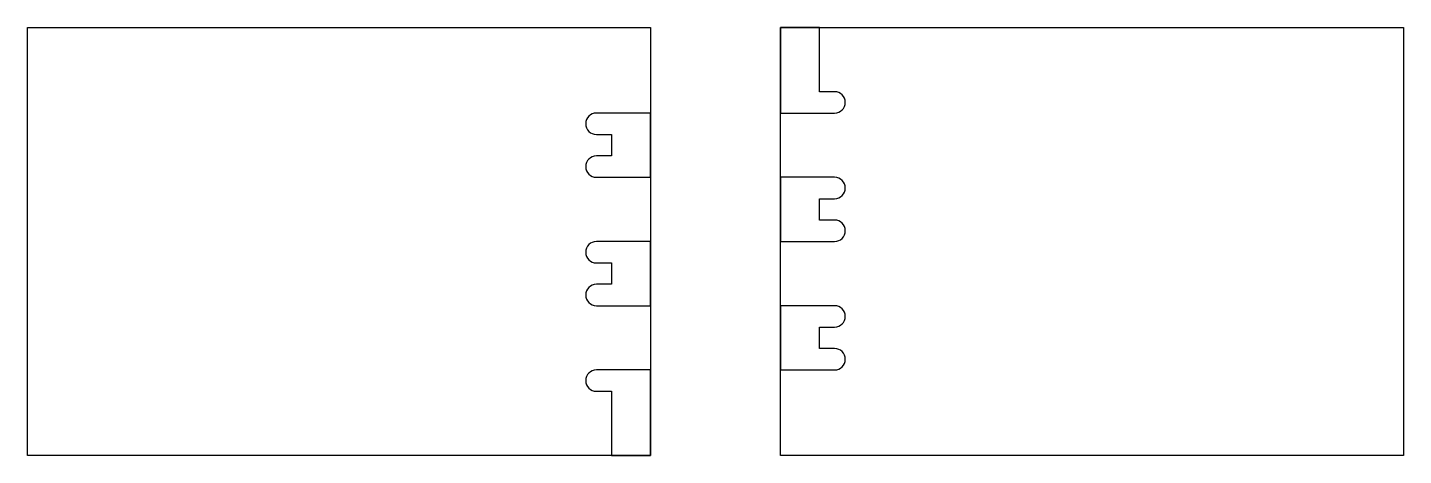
# Model space of a CAD drawing. Extents: x -17 to 513, y -183 to -18.
import ezdxf

# ---------------------------------------------------------------- set-up
doc = ezdxf.new("R2010")
doc.units = 0
doc.layers.add('1', color=7, linetype='CONTINUOUS')

# ---------------------------------------------------------------- blocks, each defined once
blk = doc.blocks.new('*M0')
at = {"layer": '1', "color": 7, "linetype": 'CONTINUOUS'}
for p, q in [((-17.11363, -18.36003, 11), (222.88637, -18.36003, 11)), ((-17.11363, -183.36003, 11), (-17.11363, -18.36003, 11)), ((-17.11363, -183.36003, -4), (-17.11363, -18.36003, -4)), ((-17.11363, -18.36003, -4), (222.88637, -18.36003, -4)), ((-17.11363, -18.36003, -4), (-17.11363, -18.36003, 11)), ((222.88637, -18.36003, 11), (222.88637, -51.36003, 11)), ((222.88637, -18.36003, -4), (222.88637, -183.36003, -4)), ((222.88637, -18.36003, -4), (222.88637, -18.36003, 11)), ((222.88637, -51.36003), (202.01137, -51.36003)), ((222.88637, -51.36003), (222.88637, -51.36003, 11)), ((222.88637, -76.11003), (222.88637, -51.36003)), ((202.01137, -59.61003), (207.88637, -59.61003)), ((207.88637, -59.61003), (207.88637, -67.86003)), ((207.88637, -67.86003), (202.01137, -67.86003)), ((202.01137, -76.11003), (222.88637, -76.11003)), ((222.88637, -76.11003), (222.88637, -76.11003, 11)), ((222.88637, -76.11003, 11), (222.88637, -100.86003, 11)), ((222.88637, -100.86003), (202.01137, -100.86003)), ((222.88637, -100.86003), (222.88637, -100.86003, 11)), ((222.88637, -125.61003), (222.88637, -100.86003)), ((202.01137, -109.11003), (207.88637, -109.11003)), ((207.88637, -109.11003), (207.88637, -117.36003)), ((207.88637, -117.36003), (202.01137, -117.36003)), ((202.01137, -125.61003), (222.88637, -125.61003)), ((222.88637, -125.61003), (222.88637, -125.61003, 11)), ((222.88637, -125.61003, 11), (222.88637, -150.36003, 11)), ((222.88637, -150.36003), (202.01137, -150.36003)), ((222.88637, -150.36003), (222.88637, -150.36003, 11)), ((222.88637, -183.36003), (222.88637, -150.36003)), ((202.01137, -158.61003), (207.88637, -158.61003)), ((207.88637, -158.61003), (207.88637, -183.36003)), ((207.88637, -183.36003, 11), (-17.11363, -183.36003, 11)), ((222.88637, -183.36003, -4), (-17.11363, -183.36003, -4)), ((-17.11363, -183.36003, -4), (-17.11363, -183.36003, 11)), ((207.88637, -183.36003), (207.88637, -183.36003, 11)), ((207.88637, -183.36003), (222.88637, -183.36003)), ((222.88637, -183.36003), (222.88637, -183.36003, -4))]:
    blk.add_line(p, q, dxfattribs=at)
for centre in [(202.01137, -55.48503), (202.01137, -71.98503), (202.01137, -104.98503), (202.01137, -121.48503), (202.01137, -154.48503)]:
    blk.add_arc(centre, 4.125, 90, 270, dxfattribs=at)
blk = doc.blocks.new('*M1')
at = {"layer": '1', "color": 7, "linetype": 'CONTINUOUS'}
for p, q in [((222.88637, -51.36003, 11), (202.01137, -51.36003, 11)), ((202.01137, -51.36003), (202.01137, -51.36003, 11)), ((197.88637, -55.48503), (197.88637, -55.48503, 11)), ((202.01137, -59.61003), (202.01137, -59.61003, 11)), ((202.01137, -59.61003), (202.01137, -59.61003, 11)), ((202.01137, -59.61003, 11), (207.88637, -59.61003, 11)), ((207.88637, -59.61003), (207.88637, -59.61003, 11)), ((207.88637, -59.61003, 11), (207.88637, -67.86003, 11)), ((207.88637, -67.86003, 11), (202.01137, -67.86003, 11)), ((202.01137, -67.86003), (202.01137, -67.86003, 11)), ((207.88637, -67.86003), (207.88637, -67.86003, 11)), ((197.88637, -71.98503), (197.88637, -71.98503, 11)), ((202.01137, -76.11003), (202.01137, -76.11003, 11)), ((202.01137, -76.11003), (202.01137, -76.11003, 11)), ((202.01137, -76.11003, 11), (222.88637, -76.11003, 11)), ((197.88637, -104.98503), (197.88637, -104.98503, 11)), ((222.88637, -100.86003, 11), (202.01137, -100.86003, 11)), ((202.01137, -100.86003), (202.01137, -100.86003, 11)), ((202.01137, -109.11003), (202.01137, -109.11003, 11)), ((202.01137, -109.11003), (202.01137, -109.11003, 11)), ((202.01137, -109.11003, 11), (207.88637, -109.11003, 11)), ((207.88637, -109.11003), (207.88637, -109.11003, 11)), ((207.88637, -109.11003, 11), (207.88637, -117.36003, 11)), ((197.88637, -121.48503), (197.88637, -121.48503, 11)), ((207.88637, -117.36003, 11), (202.01137, -117.36003, 11)), ((202.01137, -117.36003), (202.01137, -117.36003, 11)), ((207.88637, -117.36003), (207.88637, -117.36003, 11)), ((202.01137, -125.61003), (202.01137, -125.61003, 11)), ((202.01137, -125.61003), (202.01137, -125.61003, 11)), ((202.01137, -125.61003, 11), (222.88637, -125.61003, 11)), ((222.88637, -150.36003, 11), (202.01137, -150.36003, 11)), ((202.01137, -150.36003), (202.01137, -150.36003, 11)), ((197.88637, -154.48503), (197.88637, -154.48503, 11)), ((202.01137, -158.61003), (202.01137, -158.61003, 11)), ((202.01137, -158.61003), (202.01137, -158.61003, 11)), ((202.01137, -158.61003, 11), (207.88637, -158.61003, 11)), ((207.88637, -158.61003), (207.88637, -158.61003, 11)), ((207.88637, -158.61003, 11), (207.88637, -183.36003, 11))]:
    blk.add_line(p, q, dxfattribs=at)
for centre in [(202.01137, -55.48503, 11), (202.01137, -71.98503, 11), (202.01137, -104.98503, 11), (202.01137, -121.48503, 11), (202.01137, -154.48503, 11)]:
    blk.add_arc(centre, 4.125, 90, 270, dxfattribs=at)
blk = doc.blocks.new('*M2')
at = {"layer": '1', "color": 7, "linetype": 'CONTINUOUS'}
for name in ['*M0', '*M1']:
    blk.add_blockref(name, (0, 0), dxfattribs=at)
blk = doc.blocks.new('*M3')
at = {"layer": '1', "color": 7, "linetype": 'CONTINUOUS'}
for p, q in [((-207.88637, 183.36003), (-222.88637, 183.36003)), ((-222.88637, 183.36003), (-222.88637, 150.36003)), ((-222.88637, 18.36003, -4), (-222.88637, 183.36003, -4)), ((-222.88637, 183.36003, -4), (17.11363, 183.36003, -4)), ((-222.88637, 183.36003), (-222.88637, 183.36003, -4)), ((-207.88637, 183.36003), (-207.88637, 183.36003, 11)), ((-207.88637, 158.61003), (-207.88637, 183.36003)), ((-207.88637, 183.36003, 11), (17.11363, 183.36003, 11)), ((17.11363, 183.36003, 11), (17.11363, 18.36003, 11)), ((17.11363, 183.36003, -4), (17.11363, 18.36003, -4)), ((17.11363, 183.36003, -4), (17.11363, 183.36003, 11)), ((-202.01137, 158.61003), (-207.88637, 158.61003)), ((-222.88637, 150.36003), (-202.01137, 150.36003)), ((-222.88637, 150.36003), (-222.88637, 150.36003, 11)), ((-222.88637, 125.61003, 11), (-222.88637, 150.36003, 11)), ((-222.88637, 125.61003), (-222.88637, 125.61003, 11)), ((-202.01137, 125.61003), (-222.88637, 125.61003)), ((-222.88637, 125.61003), (-222.88637, 100.86003)), ((-207.88637, 109.11003), (-207.88637, 117.36003)), ((-207.88637, 117.36003), (-202.01137, 117.36003)), ((-202.01137, 109.11003), (-207.88637, 109.11003)), ((-222.88637, 100.86003), (-202.01137, 100.86003)), ((-222.88637, 100.86003), (-222.88637, 100.86003, 11)), ((-222.88637, 76.11003, 11), (-222.88637, 100.86003, 11)), ((-222.88637, 76.11003), (-222.88637, 76.11003, 11)), ((-202.01137, 76.11003), (-222.88637, 76.11003)), ((-222.88637, 76.11003), (-222.88637, 51.36003)), ((-207.88637, 59.61003), (-207.88637, 67.86003)), ((-207.88637, 67.86003), (-202.01137, 67.86003)), ((-202.01137, 59.61003), (-207.88637, 59.61003)), ((-222.88637, 51.36003), (-202.01137, 51.36003)), ((-222.88637, 51.36003), (-222.88637, 51.36003, 11)), ((-222.88637, 18.36003, 11), (-222.88637, 51.36003, 11)), ((17.11363, 18.36003, 11), (-222.88637, 18.36003, 11)), ((17.11363, 18.36003, -4), (-222.88637, 18.36003, -4)), ((-222.88637, 18.36003, -4), (-222.88637, 18.36003, 11)), ((17.11363, 18.36003, -4), (17.11363, 18.36003, 11))]:
    blk.add_line(p, q, dxfattribs=at)
for centre in [(-202.01137, 154.48503), (-202.01137, 121.48503), (-202.01137, 104.98503), (-202.01137, 71.98503), (-202.01137, 55.48503)]:
    blk.add_arc(centre, 4.125, 270, 90, dxfattribs=at)
blk = doc.blocks.new('*M4')
at = {"layer": '1', "color": 7, "linetype": 'CONTINUOUS'}
for p, q in [((-207.88637, 158.61003, 11), (-207.88637, 183.36003, 11)), ((-202.01137, 158.61003, 11), (-207.88637, 158.61003, 11)), ((-207.88637, 158.61003), (-207.88637, 158.61003, 11)), ((-202.01137, 158.61003), (-202.01137, 158.61003, 11)), ((-202.01137, 158.61003), (-202.01137, 158.61003, 11)), ((-197.88637, 154.48503), (-197.88637, 154.48503, 11)), ((-222.88637, 150.36003, 11), (-202.01137, 150.36003, 11)), ((-202.01137, 150.36003), (-202.01137, 150.36003, 11)), ((-202.01137, 125.61003, 11), (-222.88637, 125.61003, 11)), ((-202.01137, 125.61003), (-202.01137, 125.61003, 11)), ((-202.01137, 125.61003), (-202.01137, 125.61003, 11)), ((-207.88637, 109.11003, 11), (-207.88637, 117.36003, 11)), ((-207.88637, 117.36003), (-207.88637, 117.36003, 11)), ((-207.88637, 117.36003, 11), (-202.01137, 117.36003, 11)), ((-202.01137, 117.36003), (-202.01137, 117.36003, 11)), ((-197.88637, 121.48503), (-197.88637, 121.48503, 11)), ((-202.01137, 109.11003, 11), (-207.88637, 109.11003, 11)), ((-207.88637, 109.11003), (-207.88637, 109.11003, 11)), ((-202.01137, 109.11003), (-202.01137, 109.11003, 11)), ((-202.01137, 109.11003), (-202.01137, 109.11003, 11)), ((-222.88637, 100.86003, 11), (-202.01137, 100.86003, 11)), ((-202.01137, 100.86003), (-202.01137, 100.86003, 11)), ((-197.88637, 104.98503), (-197.88637, 104.98503, 11)), ((-202.01137, 76.11003, 11), (-222.88637, 76.11003, 11)), ((-202.01137, 76.11003), (-202.01137, 76.11003, 11)), ((-202.01137, 76.11003), (-202.01137, 76.11003, 11)), ((-197.88637, 71.98503), (-197.88637, 71.98503, 11)), ((-207.88637, 59.61003, 11), (-207.88637, 67.86003, 11)), ((-207.88637, 67.86003), (-207.88637, 67.86003, 11)), ((-207.88637, 67.86003, 11), (-202.01137, 67.86003, 11)), ((-202.01137, 67.86003), (-202.01137, 67.86003, 11)), ((-202.01137, 59.61003, 11), (-207.88637, 59.61003, 11)), ((-207.88637, 59.61003), (-207.88637, 59.61003, 11)), ((-202.01137, 59.61003), (-202.01137, 59.61003, 11)), ((-202.01137, 59.61003), (-202.01137, 59.61003, 11)), ((-197.88637, 55.48503), (-197.88637, 55.48503, 11)), ((-222.88637, 51.36003, 11), (-202.01137, 51.36003, 11)), ((-202.01137, 51.36003), (-202.01137, 51.36003, 11))]:
    blk.add_line(p, q, dxfattribs=at)
for centre in [(-202.01137, 154.48503, 11), (-202.01137, 121.48503, 11), (-202.01137, 104.98503, 11), (-202.01137, 71.98503, 11), (-202.01137, 55.48503, 11)]:
    blk.add_arc(centre, 4.125, 270, 90, dxfattribs=at)
blk = doc.blocks.new('*M5')
at = {"layer": '1', "color": 7, "linetype": 'CONTINUOUS'}
for name in ['*M3', '*M4']:
    blk.add_blockref(name, (0, 0), dxfattribs=at)

msp = doc.modelspace()

# ---------------------------------------------------------------- block references
at = {"layer": '1', "color": 7, "linetype": 'CONTINUOUS'}
for name, p in [('*M2', (0, 0)), ('*M5', (495.77274, -201.72006))]:
    msp.add_blockref(name, p, dxfattribs=at)

doc.saveas('drawing.dxf')
